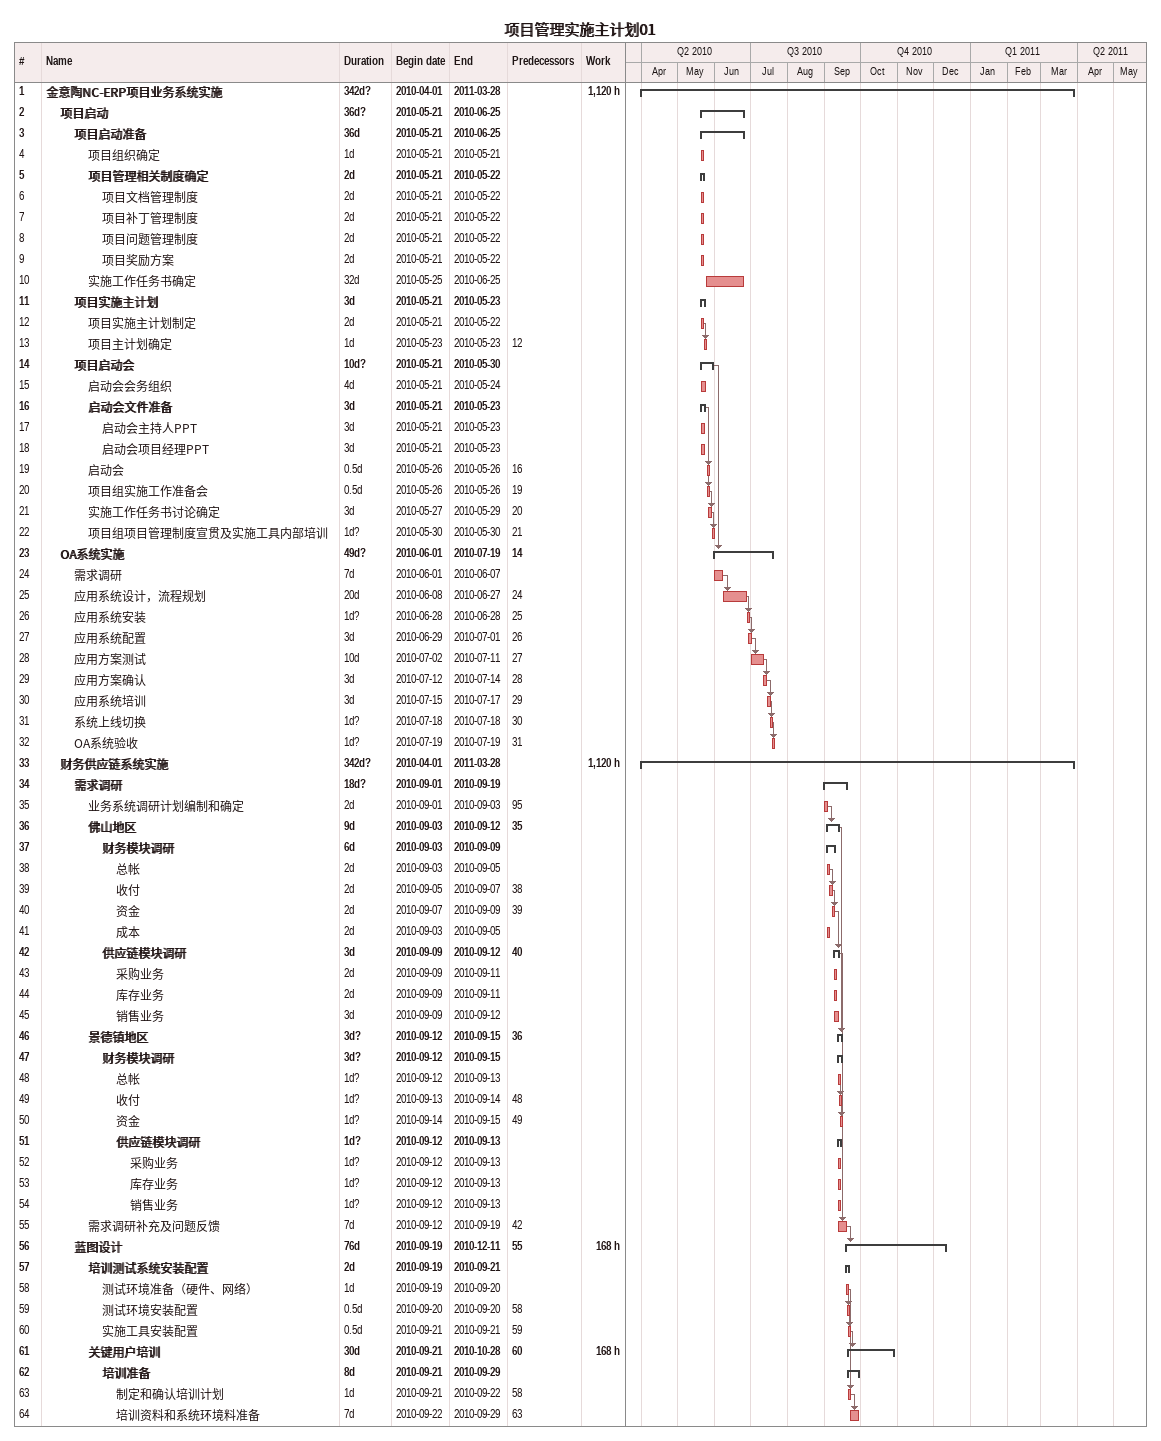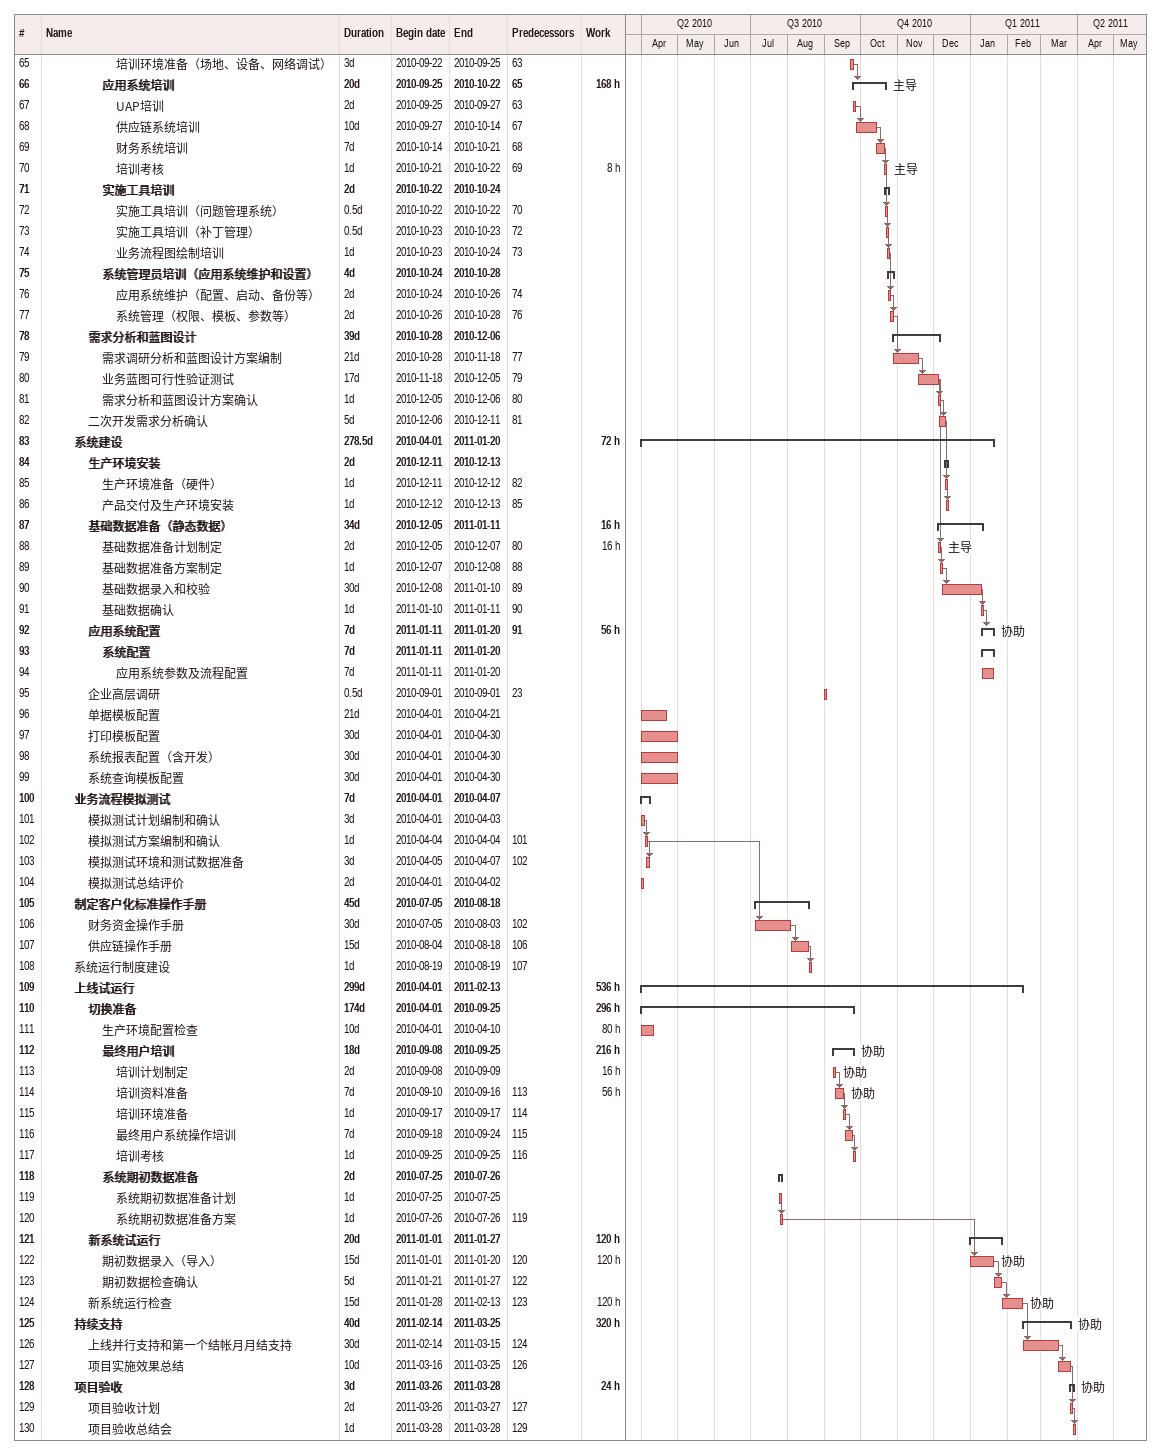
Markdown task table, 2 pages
项目管理实施主计划01

| ID | Level | Task | Duration | Start | Finish | Predecessors | Resources | Work (h) |
|---|---|---|---|---|---|---|---|---|
| 1 | 1 | **金意陶NC-ERP项目业务系统实施** | 342d? | 2010-04-01 | 2011-03-28 |  |  | 1120 |
| 2 | 2 | **项目启动** | 36d? | 2010-05-21 | 2010-06-25 |  |  |  |
| 3 | 3 | **项目启动准备** | 36d | 2010-05-21 | 2010-06-25 |  |  |  |
| 4 | 4 | 项目组织确定 | 1d | 2010-05-21 | 2010-05-21 |  |  |  |
| 5 | 4 | **项目管理相关制度确定** | 2d | 2010-05-21 | 2010-05-22 |  |  |  |
| 6 | 5 | 项目文档管理制度 | 2d | 2010-05-21 | 2010-05-22 |  |  |  |
| 7 | 5 | 项目补丁管理制度 | 2d | 2010-05-21 | 2010-05-22 |  |  |  |
| 8 | 5 | 项目问题管理制度 | 2d | 2010-05-21 | 2010-05-22 |  |  |  |
| 9 | 5 | 项目奖励方案 | 2d | 2010-05-21 | 2010-05-22 |  |  |  |
| 10 | 4 | 实施工作任务书确定 | 32d | 2010-05-25 | 2010-06-25 |  |  |  |
| 11 | 3 | **项目实施主计划** | 3d | 2010-05-21 | 2010-05-23 |  |  |  |
| 12 | 4 | 项目实施主计划制定 | 2d | 2010-05-21 | 2010-05-22 |  |  |  |
| 13 | 4 | 项目主计划确定 | 1d | 2010-05-23 | 2010-05-23 | 12 |  |  |
| 14 | 3 | **项目启动会** | 10d? | 2010-05-21 | 2010-05-30 |  |  |  |
| 15 | 4 | 启动会会务组织 | 4d | 2010-05-21 | 2010-05-24 |  |  |  |
| 16 | 4 | **启动会文件准备** | 3d | 2010-05-21 | 2010-05-23 |  |  |  |
| 17 | 5 | 启动会主持人PPT | 3d | 2010-05-21 | 2010-05-23 |  |  |  |
| 18 | 5 | 启动会项目经理PPT | 3d | 2010-05-21 | 2010-05-23 |  |  |  |
| 19 | 4 | 启动会 | 0.5d | 2010-05-26 | 2010-05-26 | 16 |  |  |
| 20 | 4 | 项目组实施工作准备会 | 0.5d | 2010-05-26 | 2010-05-26 | 19 |  |  |
| 21 | 4 | 实施工作任务书讨论确定 | 3d | 2010-05-27 | 2010-05-29 | 20 |  |  |
| 22 | 4 | 项目组项目管理制度宣贯及实施工具内部培训 | 1d? | 2010-05-30 | 2010-05-30 | 21 |  |  |
| 23 | 2 | **OA系统实施** | 49d? | 2010-06-01 | 2010-07-19 | 14 |  |  |
| 24 | 3 | 需求调研 | 7d | 2010-06-01 | 2010-06-07 |  |  |  |
| 25 | 3 | 应用系统设计，流程规划 | 20d | 2010-06-08 | 2010-06-27 | 24 |  |  |
| 26 | 3 | 应用系统安装 | 1d? | 2010-06-28 | 2010-06-28 | 25 |  |  |
| 27 | 3 | 应用系统配置 | 3d | 2010-06-29 | 2010-07-01 | 26 |  |  |
| 28 | 3 | 应用方案测试 | 10d | 2010-07-02 | 2010-07-11 | 27 |  |  |
| 29 | 3 | 应用方案确认 | 3d | 2010-07-12 | 2010-07-14 | 28 |  |  |
| 30 | 3 | 应用系统培训 | 3d | 2010-07-15 | 2010-07-17 | 29 |  |  |
| 31 | 3 | 系统上线切换 | 1d? | 2010-07-18 | 2010-07-18 | 30 |  |  |
| 32 | 3 | OA系统验收 | 1d? | 2010-07-19 | 2010-07-19 | 31 |  |  |
| 33 | 2 | **财务供应链系统实施** | 342d? | 2010-04-01 | 2011-03-28 |  |  | 1120 |
| 34 | 3 | **需求调研** | 18d? | 2010-09-01 | 2010-09-19 |  |  |  |
| 35 | 4 | 业务系统调研计划编制和确定 | 2d | 2010-09-01 | 2010-09-03 | 95 |  |  |
| 36 | 4 | **佛山地区** | 9d | 2010-09-03 | 2010-09-12 | 35 |  |  |
| 37 | 5 | **财务模块调研** | 6d | 2010-09-03 | 2010-09-09 |  |  |  |
| 38 | 6 | 总帐 | 2d | 2010-09-03 | 2010-09-05 |  |  |  |
| 39 | 6 | 收付 | 2d | 2010-09-05 | 2010-09-07 | 38 |  |  |
| 40 | 6 | 资金 | 2d | 2010-09-07 | 2010-09-09 | 39 |  |  |
| 41 | 6 | 成本 | 2d | 2010-09-03 | 2010-09-05 |  |  |  |
| 42 | 5 | **供应链模块调研** | 3d | 2010-09-09 | 2010-09-12 | 40 |  |  |
| 43 | 6 | 采购业务 | 2d | 2010-09-09 | 2010-09-11 |  |  |  |
| 44 | 6 | 库存业务 | 2d | 2010-09-09 | 2010-09-11 |  |  |  |
| 45 | 6 | 销售业务 | 3d | 2010-09-09 | 2010-09-12 |  |  |  |
| 46 | 4 | **景德镇地区** | 3d? | 2010-09-12 | 2010-09-15 | 36 |  |  |
| 47 | 5 | **财务模块调研** | 3d? | 2010-09-12 | 2010-09-15 |  |  |  |
| 48 | 6 | 总帐 | 1d? | 2010-09-12 | 2010-09-13 |  |  |  |
| 49 | 6 | 收付 | 1d? | 2010-09-13 | 2010-09-14 | 48 |  |  |
| 50 | 6 | 资金 | 1d? | 2010-09-14 | 2010-09-15 | 49 |  |  |
| 51 | 6 | **供应链模块调研** | 1d? | 2010-09-12 | 2010-09-13 |  |  |  |
| 52 | 7 | 采购业务 | 1d? | 2010-09-12 | 2010-09-13 |  |  |  |
| 53 | 7 | 库存业务 | 1d? | 2010-09-12 | 2010-09-13 |  |  |  |
| 54 | 7 | 销售业务 | 1d? | 2010-09-12 | 2010-09-13 |  |  |  |
| 55 | 4 | 需求调研补充及问题反馈 | 7d | 2010-09-12 | 2010-09-19 | 42 |  |  |
| 56 | 3 | **蓝图设计** | 76d | 2010-09-19 | 2010-12-11 | 55 |  | 168 |
| 57 | 4 | **培训测试系统安装配置** | 2d | 2010-09-19 | 2010-09-21 |  |  |  |
| 58 | 5 | 测试环境准备（硬件、网络） | 1d | 2010-09-19 | 2010-09-20 |  |  |  |
| 59 | 5 | 测试环境安装配置 | 0.5d | 2010-09-20 | 2010-09-20 | 58 |  |  |
| 60 | 5 | 实施工具安装配置 | 0.5d | 2010-09-21 | 2010-09-21 | 59 |  |  |
| 61 | 4 | **关键用户培训** | 30d | 2010-09-21 | 2010-10-28 | 60 |  | 168 |
| 62 | 5 | **培训准备** | 8d | 2010-09-21 | 2010-09-29 |  |  |  |
| 63 | 6 | 制定和确认培训计划 | 1d | 2010-09-21 | 2010-09-22 | 58 |  |  |
| 64 | 6 | 培训资料和系统环境料准备 | 7d | 2010-09-22 | 2010-09-29 | 63 |  |  |
| 65 | 6 | 培训环境准备（场地、设备、网络调试） | 3d | 2010-09-22 | 2010-09-25 | 63 |  |  |
| 66 | 5 | **应用系统培训** | 20d | 2010-09-25 | 2010-10-22 | 65 | 主导 | 168 |
| 67 | 6 | UAP培训 | 2d | 2010-09-25 | 2010-09-27 | 63 |  |  |
| 68 | 6 | 供应链系统培训 | 10d | 2010-09-27 | 2010-10-14 | 67 |  |  |
| 69 | 6 | 财务系统培训 | 7d | 2010-10-14 | 2010-10-21 | 68 |  |  |
| 70 | 6 | 培训考核 | 1d | 2010-10-21 | 2010-10-22 | 69 | 主导 | 8 |
| 71 | 5 | **实施工具培训** | 2d | 2010-10-22 | 2010-10-24 |  |  |  |
| 72 | 6 | 实施工具培训（问题管理系统） | 0.5d | 2010-10-22 | 2010-10-22 | 70 |  |  |
| 73 | 6 | 实施工具培训（补丁管理） | 0.5d | 2010-10-23 | 2010-10-23 | 72 |  |  |
| 74 | 6 | 业务流程图绘制培训 | 1d | 2010-10-23 | 2010-10-24 | 73 |  |  |
| 75 | 5 | **系统管理员培训（应用系统维护和设置）** | 4d | 2010-10-24 | 2010-10-28 |  |  |  |
| 76 | 6 | 应用系统维护（配置、启动、备份等） | 2d | 2010-10-24 | 2010-10-26 | 74 |  |  |
| 77 | 6 | 系统管理（权限、模板、参数等） | 2d | 2010-10-26 | 2010-10-28 | 76 |  |  |
| 78 | 4 | **需求分析和蓝图设计** | 39d | 2010-10-28 | 2010-12-06 |  |  |  |
| 79 | 5 | 需求调研分析和蓝图设计方案编制 | 21d | 2010-10-28 | 2010-11-18 | 77 |  |  |
| 80 | 5 | 业务蓝图可行性验证测试 | 17d | 2010-11-18 | 2010-12-05 | 79 |  |  |
| 81 | 5 | 需求分析和蓝图设计方案确认 | 1d | 2010-12-05 | 2010-12-06 | 80 |  |  |
| 82 | 4 | 二次开发需求分析确认 | 5d | 2010-12-06 | 2010-12-11 | 81 |  |  |
| 83 | 3 | **系统建设** | 278.5d | 2010-04-01 | 2011-01-20 |  |  | 72 |
| 84 | 4 | **生产环境安装** | 2d | 2010-12-11 | 2010-12-13 |  |  |  |
| 85 | 5 | 生产环境准备（硬件） | 1d | 2010-12-11 | 2010-12-12 | 82 |  |  |
| 86 | 5 | 产品交付及生产环境安装 | 1d | 2010-12-12 | 2010-12-13 | 85 |  |  |
| 87 | 4 | **基础数据准备（静态数据）** | 34d | 2010-12-05 | 2011-01-11 |  |  | 16 |
| 88 | 5 | 基础数据准备计划制定 | 2d | 2010-12-05 | 2010-12-07 | 80 | 主导 | 16 |
| 89 | 5 | 基础数据准备方案制定 | 1d | 2010-12-07 | 2010-12-08 | 88 |  |  |
| 90 | 5 | 基础数据录入和校验 | 30d | 2010-12-08 | 2011-01-10 | 89 |  |  |
| 91 | 5 | 基础数据确认 | 1d | 2011-01-10 | 2011-01-11 | 90 |  |  |
| 92 | 4 | **应用系统配置** | 7d | 2011-01-11 | 2011-01-20 | 91 | 协助 | 56 |
| 93 | 5 | **系统配置** | 7d | 2011-01-11 | 2011-01-20 |  |  |  |
| 94 | 6 | 应用系统参数及流程配置 | 7d | 2011-01-11 | 2011-01-20 |  |  |  |
| 95 | 4 | 企业高层调研 | 0.5d | 2010-09-01 | 2010-09-01 | 23 |  |  |
| 96 | 4 | 单据模板配置 | 21d | 2010-04-01 | 2010-04-21 |  |  |  |
| 97 | 4 | 打印模板配置 | 30d | 2010-04-01 | 2010-04-30 |  |  |  |
| 98 | 4 | 系统报表配置（含开发） | 30d | 2010-04-01 | 2010-04-30 |  |  |  |
| 99 | 4 | 系统查询模板配置 | 30d | 2010-04-01 | 2010-04-30 |  |  |  |
| 100 | 3 | **业务流程模拟测试** | 7d | 2010-04-01 | 2010-04-07 |  |  |  |
| 101 | 4 | 模拟测试计划编制和确认 | 3d | 2010-04-01 | 2010-04-03 |  |  |  |
| 102 | 4 | 模拟测试方案编制和确认 | 1d | 2010-04-04 | 2010-04-04 | 101 |  |  |
| 103 | 4 | 模拟测试环境和测试数据准备 | 3d | 2010-04-05 | 2010-04-07 | 102 |  |  |
| 104 | 4 | 模拟测试总结评价 | 2d | 2010-04-01 | 2010-04-02 |  |  |  |
| 105 | 3 | **制定客户化标准操作手册** | 45d | 2010-07-05 | 2010-08-18 |  |  |  |
| 106 | 4 | 财务资金操作手册 | 30d | 2010-07-05 | 2010-08-03 | 102 |  |  |
| 107 | 4 | 供应链操作手册 | 15d | 2010-08-04 | 2010-08-18 | 106 |  |  |
| 108 | 3 | 系统运行制度建设 | 1d | 2010-08-19 | 2010-08-19 | 107 |  |  |
| 109 | 3 | **上线试运行** | 299d | 2010-04-01 | 2011-02-13 |  |  | 536 |
| 110 | 4 | **切换准备** | 174d | 2010-04-01 | 2010-09-25 |  |  | 296 |
| 111 | 5 | 生产环境配置检查 | 10d | 2010-04-01 | 2010-04-10 |  |  | 80 |
| 112 | 5 | **最终用户培训** | 18d | 2010-09-08 | 2010-09-25 |  | 协助 | 216 |
| 113 | 6 | 培训计划制定 | 2d | 2010-09-08 | 2010-09-09 |  | 协助 | 16 |
| 114 | 6 | 培训资料准备 | 7d | 2010-09-10 | 2010-09-16 | 113 | 协助 | 56 |
| 115 | 6 | 培训环境准备 | 1d | 2010-09-17 | 2010-09-17 | 114 |  |  |
| 116 | 6 | 最终用户系统操作培训 | 7d | 2010-09-18 | 2010-09-24 | 115 |  |  |
| 117 | 6 | 培训考核 | 1d | 2010-09-25 | 2010-09-25 | 116 |  |  |
| 118 | 5 | **系统期初数据准备** | 2d | 2010-07-25 | 2010-07-26 |  |  |  |
| 119 | 6 | 系统期初数据准备计划 | 1d | 2010-07-25 | 2010-07-25 |  |  |  |
| 120 | 6 | 系统期初数据准备方案 | 1d | 2010-07-26 | 2010-07-26 | 119 |  |  |
| 121 | 4 | **新系统试运行** | 20d | 2011-01-01 | 2011-01-27 |  |  | 120 |
| 122 | 5 | 期初数据录入（导入） | 15d | 2011-01-01 | 2011-01-20 | 120 | 协助 | 120 |
| 123 | 5 | 期初数据检查确认 | 5d | 2011-01-21 | 2011-01-27 | 122 |  |  |
| 124 | 4 | 新系统运行检查 | 15d | 2011-01-28 | 2011-02-13 | 123 | 协助 | 120 |
| 125 | 3 | **持续支持** | 40d | 2011-02-14 | 2011-03-25 |  | 协助 | 320 |
| 126 | 4 | 上线并行支持和第一个结帐月月结支持 | 30d | 2011-02-14 | 2011-03-15 | 124 |  |  |
| 127 | 4 | 项目实施效果总结 | 10d | 2011-03-16 | 2011-03-25 | 126 |  |  |
| 128 | 3 | **项目验收** | 3d | 2011-03-26 | 2011-03-28 |  | 协助 | 24 |
| 129 | 4 | 项目验收计划 | 2d | 2011-03-26 | 2011-03-27 | 127 |  |  |
| 130 | 4 | 项目验收总结会 | 1d | 2011-03-28 | 2011-03-28 | 129 |  |  |
